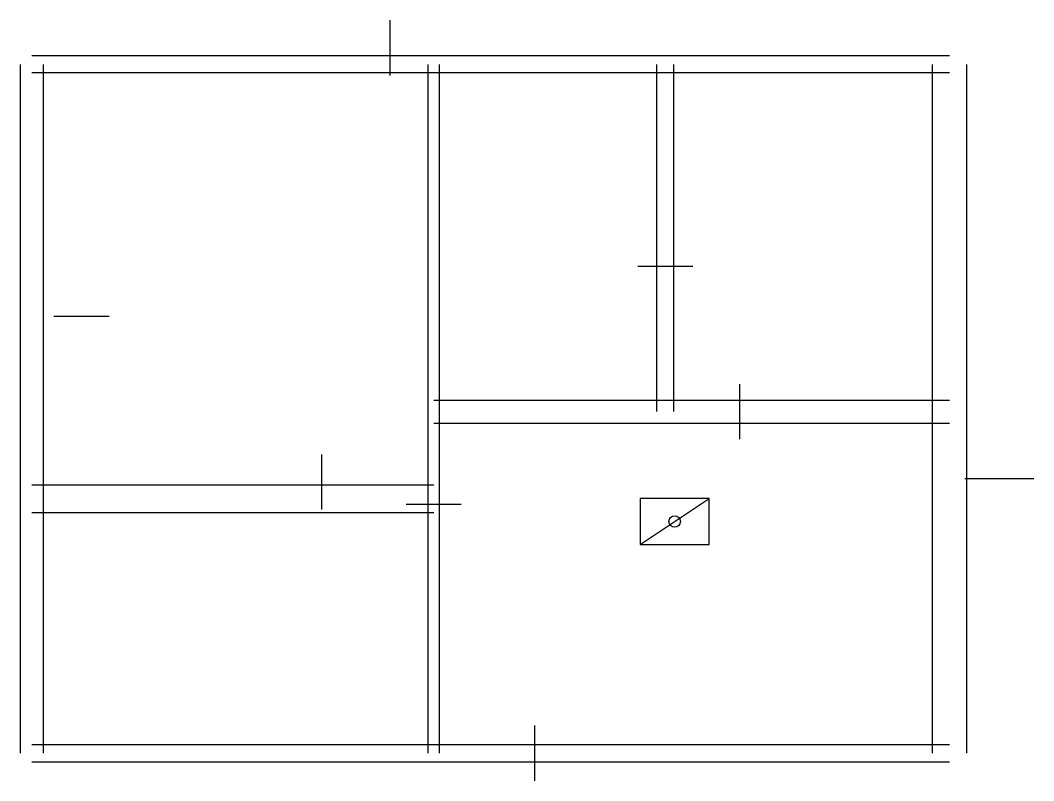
# Model space of a CAD drawing. Header units: millimetres. Extents: x -100 to 8734, y -240 to 6384.
import ezdxf

# ---------------------------------------------------------------- set-up
doc = ezdxf.new("R2010")
doc.units = ezdxf.units.MM
for name, color, linetype in [('FURN', 3, 'Continuous'), ('OPENING', 4, 'Continuous'), ('WALL', 7, 'Continuous')]:
    doc.layers.add(name, color=color, linetype=linetype)

# ---------------------------------------------------------------- blocks, each defined once
blk = doc.blocks.new('NOISE_INNER_61')
at = {"layer": 'FURN'}
blk.add_line((4870.7, 1673.3), (5470.7, 2073.3), dxfattribs=at)
blk.add_lwpolyline([(4870.7, 1673.3), (5470.7, 1673.3), (5470.7, 2073.3), (4870.7, 2073.3), (4870.7, 1673.3)], close=True, dxfattribs=at)
at = {"layer": 'OPENING'}
for p, q in [((2686.5, 6240), (2686.5, 5760)), ((-240, 3661.1), (240, 3661.1)), ((2096.4, 1977), (2096.4, 2457)), ((8300, 2246.6), (7700, 2246.6))]:
    blk.add_line(p, q, dxfattribs=at)
blk = doc.blocks.new('NOISE_OUTER_61')
at = {"layer": 'FURN'}
blk.add_circle((5170.7, 1873.3), 50, dxfattribs=at)
blk.add_blockref('NOISE_INNER_61', (0, 0))

msp = doc.modelspace()

# ---------------------------------------------------------------- linework, layer by layer
at = {"layer": 'OPENING'}
for p, q in [((5762, 4239.8), (5282, 4239.8)), ((6173.2, 2735), (6173.2, 3215)), ((3744, 2166), (3264, 2166)), ((4385.5, -240), (4385.5, 240))]:
    msp.add_line(p, q, dxfattribs=at)
at = {"layer": 'WALL'}
for p, q in [((8000, 6075), (0, 6075)), ((8000, 5925), (0, 5925)), ((3454, 0), (3454, 6000)), ((5597, 2975), (5597, 6000)), ((7850, 0), (7850, 6000)), ((8150, 0), (8150, 6000)), ((3504, 2875), (8000, 2875)), ((0, 75), (8000, 75))]:
    msp.add_line(p, q, dxfattribs=at)
for points in [[(-100, 6000), (-100, 0)], [(100, 6000), (100, 0)], [(3554, 0), (3554, 6000)], [(5447, 2975), (5447, 6000)], [(3504, 3075), (8000, 3075)], [(0, 2337), (3504, 2337)], [(0, 2097), (3504, 2097)], [(0, -75), (8000, -75)]]:
    msp.add_lwpolyline(points, dxfattribs=at)

# ---------------------------------------------------------------- block references
msp.add_blockref('NOISE_OUTER_61', (433.5, 144.2))

doc.saveas('drawing.dxf')
